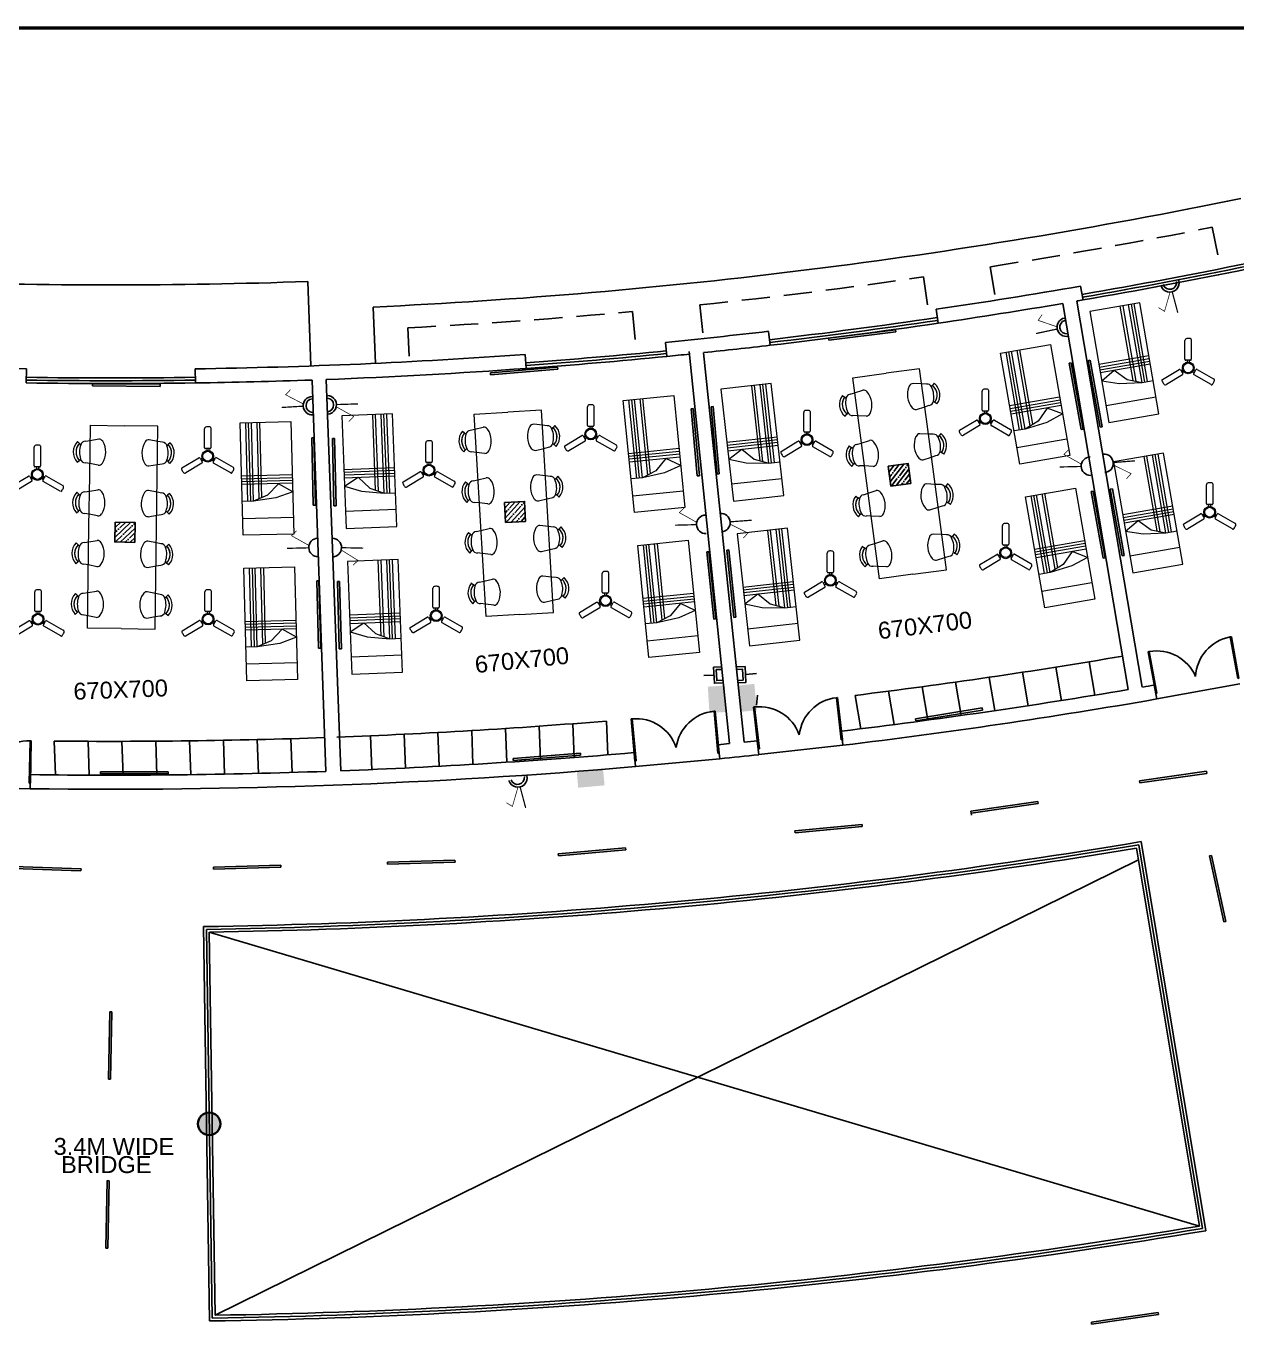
# Model space of a CAD drawing. Header units: inches. Extents: x -221585 to 401252, y -284294 to 332380.
# Drawn here: x 135218 to 137367, y 53758 to 56083 of the extents above; entities that cross this region are included whole.
import ezdxf
from ezdxf.enums import TextEntityAlignment as Align

# ---------------------------------------------------------------- set-up
doc = ezdxf.new("R2010")
doc.units = ezdxf.units.IN
doc.header["$MEASUREMENT"] = 0
doc.linetypes.add('HIDDEN', pattern=[0.375, 0.25, -0.125])
doc.linetypes.add('HIDDEN2', pattern=[0.1875, 0.125, -0.0625])
for name, color, linetype in [('A-TEXT', 3, 'Continuous'), ('A_dimension_100', 233, 'Continuous'), ('E-LIGHT', 7, 'Continuous'), ('Power', 7, 'Continuous'), ('UPS', 7, 'Continuous')]:
    doc.layers.add(name, color=color, linetype=linetype)
for name, color, linetype, lineweight in [('ceilingfan', 1, 'Continuous', 15), ('column fa 25', 3, 'Continuous', 35), ('FURN', 56, 'Continuous', 0), ('text', 72, 'HIDDEN2', 5)]:
    doc.layers.add(name, color=color, linetype=linetype, lineweight=lineweight)
doc.styles.add('DIM', font='arial.ttf')
doc.styles.get("Standard").update_dxf_attribs({"font": 'arial.ttf'})

# ---------------------------------------------------------------- blocks, each defined once
blk = doc.blocks.new('d2')
at = {"color": 1, "ltscale": 8}
for p, q in [((-332.772, -186.458, 9945.752), (-332.753, -186.454, 9945.752)), ((-332.628, -187.194, 9945.752), (-332.772, -186.458, 9945.752)), ((-332.609, -187.19, 9945.752), (-332.753, -186.454, 9945.752)), ((-332.753, -186.454, 9945.752), (-332.753, -186.454, 9945.732)), ((-332.753, -186.454, 9945.732), (-332.753, -186.454, 9945.732)), ((-334.226, -186.743, 9945.752), (-334.206, -186.739, 9945.752)), ((-334.082, -187.479, 9945.752), (-334.226, -186.743, 9945.752)), ((-334.062, -187.475, 9945.752), (-334.206, -186.739, 9945.752)), ((-334.063, -187.577, 9945.752), (-332.589, -187.288, 9945.752)), ((-332.628, -187.194, 9945.752), (-332.609, -187.19, 9945.752)), ((-334.082, -187.479, 9945.752), (-334.062, -187.475, 9945.752))]:
    blk.add_line(p, q, dxfattribs=at)
for centre, start, end in [((-332.628, -187.194, 9945.752), 101.092, 178.0402), ((-334.062, -187.475, 9945.752), 24.1438, 101.092)]:
    blk.add_arc(centre, 0.75, start, end, dxfattribs=at)
blk = doc.blocks.new('FREGTET')
at = {"layer": 'FURN', "color": 8}
for p, q in [((-154.994, 109.041, -2766.571), (-155.133, 108.458, -2766.571)), ((-154.118, 108.833, -2766.571), (-154.994, 109.041, -2766.571)), ((-154.698, 109.057, -2766.571), (-154.732, 108.979, -2766.571)), ((-154.698, 109.057, -2766.571), (-154.732, 108.979, -2766.571)), ((-154.66, 109.191, -2766.571), (-154.635, 109.149, -2766.571)), ((-154.66, 109.191, -2766.571), (-154.635, 109.149, -2766.571)), ((-154.617, 109.122, -2766.571), (-154.635, 109.149, -2766.571)), ((-154.617, 109.122, -2766.571), (-154.635, 109.149, -2766.571)), ((-154.369, 109.063, -2766.571), (-154.341, 109.079, -2766.571)), ((-154.369, 109.063, -2766.571), (-154.341, 109.079, -2766.571)), ((-154.3, 109.105, -2766.571), (-154.341, 109.079, -2766.571)), ((-154.3, 109.105, -2766.571), (-154.341, 109.079, -2766.571)), ((-154.732, 108.979, -2766.571), (-154.793, 108.838, -2766.571)), ((-154.34, 108.731, -2766.571), (-154.331, 108.884, -2766.571)), ((-154.331, 108.884, -2766.571), (-154.327, 108.968, -2766.571)), ((-154.331, 108.884, -2766.571), (-154.327, 108.968, -2766.571)), ((-153.243, 108.625, -2766.571), (-154.118, 108.833, -2766.571)), ((-153.822, 108.848, -2766.571), (-153.856, 108.771, -2766.571)), ((-153.822, 108.848, -2766.571), (-153.856, 108.771, -2766.571)), ((-153.784, 108.982, -2766.571), (-153.76, 108.941, -2766.571)), ((-153.784, 108.982, -2766.571), (-153.76, 108.941, -2766.571)), ((-153.742, 108.914, -2766.571), (-153.76, 108.941, -2766.571)), ((-153.742, 108.914, -2766.571), (-153.76, 108.941, -2766.571)), ((-153.493, 108.854, -2766.571), (-153.465, 108.871, -2766.571)), ((-153.493, 108.854, -2766.571), (-153.465, 108.871, -2766.571)), ((-153.425, 108.897, -2766.571), (-153.465, 108.871, -2766.571)), ((-153.425, 108.897, -2766.571), (-153.465, 108.871, -2766.571)), ((-153.856, 108.771, -2766.571), (-153.917, 108.63, -2766.571)), ((-153.464, 108.523, -2766.571), (-153.456, 108.676, -2766.571)), ((-153.456, 108.676, -2766.571), (-153.451, 108.76, -2766.571)), ((-153.456, 108.676, -2766.571), (-153.451, 108.76, -2766.571)), ((-152.367, 108.417, -2766.571), (-153.243, 108.625, -2766.571)), ((-152.98, 108.563, -2766.571), (-153.042, 108.422, -2766.571)), ((-152.946, 108.64, -2766.571), (-152.98, 108.563, -2766.571)), ((-152.946, 108.64, -2766.571), (-152.98, 108.563, -2766.571)), ((-152.908, 108.774, -2766.571), (-152.884, 108.732, -2766.571)), ((-152.908, 108.774, -2766.571), (-152.884, 108.732, -2766.571)), ((-152.866, 108.705, -2766.571), (-152.884, 108.732, -2766.571)), ((-152.866, 108.705, -2766.571), (-152.884, 108.732, -2766.571)), ((-152.618, 108.646, -2766.571), (-152.59, 108.663, -2766.571)), ((-152.618, 108.646, -2766.571), (-152.59, 108.663, -2766.571)), ((-152.549, 108.689, -2766.571), (-152.59, 108.663, -2766.571)), ((-152.549, 108.689, -2766.571), (-152.59, 108.663, -2766.571)), ((-152.58, 108.468, -2766.571), (-152.576, 108.552, -2766.571)), ((-152.58, 108.468, -2766.571), (-152.576, 108.552, -2766.571)), ((-152.033, 108.566, -2766.571), (-152.008, 108.524, -2766.571)), ((-152.033, 108.566, -2766.571), (-152.008, 108.524, -2766.571)), ((-155.271, 107.874, -2766.571), (-155.133, 108.458, -2766.571)), ((-152.589, 108.314, -2766.571), (-152.58, 108.468, -2766.571)), ((-151.491, 108.209, -2766.571), (-152.367, 108.417, -2766.571)), ((-152.105, 108.355, -2766.571), (-152.166, 108.214, -2766.571)), ((-152.071, 108.432, -2766.571), (-152.105, 108.355, -2766.571)), ((-152.071, 108.432, -2766.571), (-152.105, 108.354, -2766.571)), ((-151.991, 108.497, -2766.571), (-152.008, 108.524, -2766.571)), ((-151.991, 108.497, -2766.571), (-152.008, 108.524, -2766.571)), ((-151.742, 108.438, -2766.571), (-151.714, 108.454, -2766.571)), ((-151.742, 108.438, -2766.571), (-151.714, 108.454, -2766.571)), ((-151.674, 108.481, -2766.571), (-151.714, 108.454, -2766.571)), ((-151.674, 108.481, -2766.571), (-151.714, 108.454, -2766.571)), ((-151.705, 108.259, -2766.571), (-151.7, 108.344, -2766.571)), ((-151.705, 108.259, -2766.571), (-151.7, 108.344, -2766.571)), ((-151.713, 108.106, -2766.571), (-151.705, 108.259, -2766.571)), ((-151.63, 107.625, -2766.571), (-151.491, 108.209, -2766.571)), ((-154.396, 107.666, -2766.571), (-155.271, 107.874, -2766.571)), ((-155.009, 107.811, -2766.571), (-155.001, 107.965, -2766.571)), ((-154.547, 107.857, -2766.571), (-154.609, 107.716, -2766.571)), ((-155.04, 107.59, -2766.571), (-154.999, 107.617, -2766.571)), ((-155.04, 107.59, -2766.571), (-154.999, 107.617, -2766.571)), ((-155.014, 107.727, -2766.571), (-155.009, 107.812, -2766.571)), ((-155.014, 107.727, -2766.571), (-155.009, 107.811, -2766.571)), ((-154.971, 107.633, -2766.571), (-154.999, 107.617, -2766.571)), ((-154.971, 107.633, -2766.571), (-154.999, 107.617, -2766.571)), ((-154.609, 107.716, -2766.571), (-154.643, 107.639, -2766.571)), ((-154.609, 107.716, -2766.571), (-154.643, 107.639, -2766.571)), ((-153.52, 107.458, -2766.571), (-154.396, 107.666, -2766.571)), ((-154.133, 107.603, -2766.571), (-154.125, 107.756, -2766.571)), ((-153.672, 107.649, -2766.571), (-153.733, 107.508, -2766.571)), ((-151.63, 107.625, -2766.571), (-151.769, 107.041, -2766.571)), ((-154.723, 107.574, -2766.571), (-154.705, 107.547, -2766.571)), ((-154.723, 107.574, -2766.571), (-154.705, 107.547, -2766.571)), ((-154.681, 107.505, -2766.571), (-154.705, 107.547, -2766.571)), ((-154.681, 107.505, -2766.571), (-154.705, 107.547, -2766.571)), ((-154.164, 107.382, -2766.571), (-154.124, 107.408, -2766.571)), ((-154.164, 107.382, -2766.571), (-154.124, 107.408, -2766.571)), ((-154.138, 107.519, -2766.571), (-154.133, 107.603, -2766.571)), ((-154.138, 107.519, -2766.571), (-154.133, 107.603, -2766.571)), ((-154.096, 107.425, -2766.571), (-154.124, 107.408, -2766.571)), ((-154.096, 107.425, -2766.571), (-154.124, 107.408, -2766.571)), ((-153.733, 107.508, -2766.571), (-153.767, 107.431, -2766.571)), ((-153.733, 107.508, -2766.571), (-153.767, 107.431, -2766.571)), ((-152.645, 107.249, -2766.571), (-153.52, 107.458, -2766.571)), ((-153.262, 107.311, -2766.571), (-153.258, 107.395, -2766.571)), ((-153.262, 107.311, -2766.571), (-153.258, 107.395, -2766.571)), ((-153.258, 107.395, -2766.571), (-153.249, 107.548, -2766.571)), ((-152.796, 107.441, -2766.571), (-152.858, 107.3, -2766.571)), ((-153.847, 107.366, -2766.571), (-153.83, 107.338, -2766.571)), ((-153.847, 107.366, -2766.571), (-153.83, 107.338, -2766.571)), ((-153.805, 107.297, -2766.571), (-153.83, 107.338, -2766.571)), ((-153.805, 107.297, -2766.571), (-153.83, 107.338, -2766.571)), ((-153.289, 107.174, -2766.571), (-153.248, 107.2, -2766.571)), ((-153.289, 107.174, -2766.571), (-153.248, 107.2, -2766.571)), ((-153.22, 107.216, -2766.571), (-153.248, 107.2, -2766.571)), ((-153.22, 107.216, -2766.571), (-153.248, 107.2, -2766.571)), ((-152.972, 107.157, -2766.571), (-152.954, 107.13, -2766.571)), ((-152.972, 107.157, -2766.571), (-152.954, 107.13, -2766.571)), ((-152.858, 107.3, -2766.571), (-152.892, 107.223, -2766.571)), ((-152.858, 107.3, -2766.571), (-152.892, 107.223, -2766.571)), ((-151.769, 107.041, -2766.571), (-152.645, 107.249, -2766.571)), ((-152.387, 107.103, -2766.571), (-152.382, 107.187, -2766.571)), ((-152.387, 107.103, -2766.571), (-152.382, 107.187, -2766.571)), ((-152.382, 107.187, -2766.571), (-152.374, 107.34, -2766.571)), ((-151.921, 107.233, -2766.571), (-151.982, 107.092, -2766.571)), ((-152.93, 107.089, -2766.571), (-152.954, 107.13, -2766.571)), ((-152.93, 107.089, -2766.571), (-152.954, 107.13, -2766.571)), ((-152.413, 106.966, -2766.571), (-152.373, 106.992, -2766.571)), ((-152.413, 106.966, -2766.571), (-152.373, 106.992, -2766.571)), ((-152.345, 107.008, -2766.571), (-152.373, 106.992, -2766.571)), ((-152.345, 107.008, -2766.571), (-152.373, 106.992, -2766.571)), ((-152.096, 106.949, -2766.571), (-152.078, 106.922, -2766.571)), ((-152.096, 106.949, -2766.571), (-152.078, 106.922, -2766.571)), ((-152.054, 106.88, -2766.571), (-152.078, 106.922, -2766.571)), ((-152.054, 106.88, -2766.571), (-152.078, 106.922, -2766.571)), ((-151.982, 107.092, -2766.571), (-152.016, 107.014, -2766.571)), ((-151.982, 107.092, -2766.571), (-152.016, 107.014, -2766.571))]:
    blk.add_line(p, q, dxfattribs=at)
for centre, radius, start, end in [((-154.615, 109.037, -2766.571), 0.0847, 91.5148, 166.6297), ((-154.615, 109.037, -2766.571), 0.0847, 91.5148, 166.6297), ((-154.525, 108.959, -2766.571), 0.268, 33.0269, 120.2325), ((-154.525, 108.959, -2766.571), 0.268, 33.0269, 120.2325), ((-154.525, 108.959, -2766.571), 0.219, 33.0269, 120.2325), ((-154.525, 108.959, -2766.571), 0.219, 46.2775, 120.2325), ((-154.576, 108.746, -2766.571), 0.378, 56.8909, 96.3685), ((-154.576, 108.746, -2766.571), 0.378, 56.8909, 96.3685), ((-154.409, 108.988, -2766.571), 0.0847, 346.6297, 61.7447), ((-154.409, 108.988, -2766.571), 0.0847, 346.6297, 61.7447), ((-153.649, 108.751, -2766.571), 0.268, 33.0269, 120.2325), ((-153.649, 108.751, -2766.571), 0.268, 33.0269, 120.2325), ((-154.711, 108.819, -2766.571), 0.0847, 166.6297, 224.3988), ((-154.711, 108.819, -2766.571), 0.0847, 166.6297, 224.3988), ((-153.74, 108.829, -2766.571), 0.0847, 91.5148, 166.6297), ((-153.74, 108.829, -2766.571), 0.0847, 91.5148, 166.6297), ((-153.649, 108.751, -2766.571), 0.219, 33.0269, 120.2325), ((-153.649, 108.751, -2766.571), 0.219, 46.2775, 120.2325), ((-153.7, 108.538, -2766.571), 0.378, 56.8909, 96.3685), ((-153.7, 108.538, -2766.571), 0.378, 56.8909, 96.3685), ((-153.534, 108.78, -2766.571), 0.0847, 346.6297, 61.7447), ((-153.534, 108.78, -2766.571), 0.0847, 346.6297, 61.7447), ((-152.774, 108.543, -2766.571), 0.268, 33.0269, 120.2325), ((-152.774, 108.543, -2766.571), 0.268, 33.0269, 120.2325), ((-154.512, 109.013, -2766.571), 0.363, 224.3988, 288.8607), ((-154.512, 109.013, -2766.571), 0.363, 224.3988, 288.8607), ((-154.422, 108.75, -2766.571), 0.0847, 288.8607, 346.6297), ((-154.422, 108.75, -2766.571), 0.0847, 288.8607, 346.6297), ((-153.835, 108.611, -2766.571), 0.0847, 166.6297, 224.3988), ((-153.835, 108.611, -2766.571), 0.0847, 166.6297, 224.3988), ((-153.636, 108.805, -2766.571), 0.363, 224.3988, 288.8607), ((-153.636, 108.805, -2766.571), 0.363, 224.3988, 288.8607), ((-152.864, 108.621, -2766.571), 0.0847, 91.5148, 166.6297), ((-152.864, 108.621, -2766.571), 0.0847, 91.5148, 166.6297), ((-152.774, 108.543, -2766.571), 0.219, 33.0269, 120.2325), ((-152.774, 108.543, -2766.571), 0.219, 46.2775, 120.2325), ((-152.824, 108.33, -2766.571), 0.378, 56.8909, 96.3685), ((-152.824, 108.33, -2766.571), 0.378, 56.8909, 96.3685), ((-152.658, 108.572, -2766.571), 0.0847, 346.6297, 61.7447), ((-152.658, 108.572, -2766.571), 0.0847, 346.6297, 61.7447), ((-151.898, 108.335, -2766.571), 0.268, 33.0269, 120.2325), ((-151.898, 108.335, -2766.571), 0.268, 33.0269, 120.2325), ((-151.898, 108.335, -2766.571), 0.219, 33.0269, 120.2325), ((-151.898, 108.335, -2766.571), 0.219, 46.2775, 120.2325), ((-153.547, 108.542, -2766.571), 0.0847, 288.8607, 346.6297), ((-153.547, 108.542, -2766.571), 0.0847, 288.8607, 346.6297), ((-152.959, 108.403, -2766.571), 0.0847, 166.6297, 224.3988), ((-152.959, 108.403, -2766.571), 0.0847, 166.6297, 224.3988), ((-152.761, 108.597, -2766.571), 0.363, 224.3988, 288.8607), ((-152.761, 108.597, -2766.571), 0.363, 224.3988, 288.8607), ((-152.671, 108.334, -2766.571), 0.0847, 288.8607, 346.6297), ((-152.671, 108.334, -2766.571), 0.0847, 288.8607, 346.6297), ((-151.988, 108.413, -2766.571), 0.0847, 91.5148, 166.6297), ((-151.988, 108.413, -2766.571), 0.0847, 91.5148, 166.6297), ((-151.949, 108.122, -2766.571), 0.378, 56.8909, 96.3685), ((-151.949, 108.122, -2766.571), 0.378, 56.8909, 96.3685), ((-151.782, 108.364, -2766.571), 0.0847, 346.6297, 61.7447), ((-151.782, 108.364, -2766.571), 0.0847, 346.6297, 61.7447), ((-152.084, 108.194, -2766.571), 0.0847, 166.6297, 224.3988), ((-152.084, 108.194, -2766.571), 0.0847, 166.6297, 224.3988), ((-151.885, 108.389, -2766.571), 0.363, 224.3988, 288.8607), ((-151.885, 108.389, -2766.571), 0.363, 224.3988, 288.8607), ((-151.795, 108.126, -2766.571), 0.0847, 288.8607, 346.6297), ((-151.795, 108.126, -2766.571), 0.0847, 288.8607, 346.6297), ((-154.918, 107.945, -2766.571), 0.0847, 108.8607, 166.6297), ((-154.918, 107.945, -2766.571), 0.0847, 108.8607, 166.6297), ((-154.828, 107.682, -2766.571), 0.363, 44.3988, 108.8607), ((-154.828, 107.682, -2766.571), 0.363, 44.3988, 108.8607), ((-154.63, 107.876, -2766.571), 0.0847, 346.6297, 44.3988), ((-154.63, 107.876, -2766.571), 0.0847, 346.6297, 44.3988), ((-154.931, 107.707, -2766.571), 0.0847, 166.6297, 241.7447), ((-154.931, 107.707, -2766.571), 0.0847, 166.6297, 241.7447), ((-154.816, 107.736, -2766.571), 0.219, 213.0269, 300.2325), ((-154.816, 107.736, -2766.571), 0.219, 213.0269, 286.9819), ((-154.765, 107.949, -2766.571), 0.378, 236.8909, 276.3685), ((-154.765, 107.949, -2766.571), 0.378, 236.8909, 276.3685), ((-154.725, 107.658, -2766.571), 0.0847, 271.5148, 346.6297), ((-154.725, 107.658, -2766.571), 0.0847, 271.5148, 346.6297), ((-154.043, 107.737, -2766.571), 0.0847, 108.8607, 166.6297), ((-154.043, 107.737, -2766.571), 0.0847, 108.8607, 166.6297), ((-153.953, 107.474, -2766.571), 0.363, 44.3988, 108.8607), ((-153.953, 107.474, -2766.571), 0.363, 44.3988, 108.8607), ((-153.754, 107.668, -2766.571), 0.0847, 346.6297, 44.3988), ((-153.754, 107.668, -2766.571), 0.0847, 346.6297, 44.3988), ((-153.077, 107.266, -2766.571), 0.363, 44.3988, 108.8607), ((-153.077, 107.266, -2766.571), 0.363, 44.3988, 108.8607), ((-154.816, 107.736, -2766.571), 0.268, 213.0269, 300.2325), ((-154.816, 107.736, -2766.571), 0.268, 213.0269, 300.2325), ((-154.056, 107.499, -2766.571), 0.0847, 166.6297, 241.7447), ((-154.056, 107.499, -2766.571), 0.0847, 166.6297, 241.7447), ((-153.94, 107.528, -2766.571), 0.219, 213.0269, 300.2325), ((-153.94, 107.528, -2766.571), 0.219, 213.0269, 286.9819), ((-153.889, 107.741, -2766.571), 0.378, 236.8909, 276.3685), ((-153.889, 107.741, -2766.571), 0.378, 236.8909, 276.3685), ((-153.85, 107.45, -2766.571), 0.0847, 271.5148, 346.6297), ((-153.85, 107.45, -2766.571), 0.0847, 271.5148, 346.6297), ((-153.167, 107.529, -2766.571), 0.0847, 108.8607, 166.6297), ((-153.167, 107.529, -2766.571), 0.0847, 108.8607, 166.6297), ((-152.879, 107.46, -2766.571), 0.0847, 346.6297, 44.3988), ((-152.879, 107.46, -2766.571), 0.0847, 346.6297, 44.3988), ((-152.291, 107.321, -2766.571), 0.0847, 108.8607, 166.6297), ((-152.291, 107.321, -2766.571), 0.0847, 108.8607, 166.6297), ((-152.202, 107.058, -2766.571), 0.363, 44.3988, 108.8607), ((-152.202, 107.058, -2766.571), 0.363, 44.3988, 108.8607), ((-153.94, 107.528, -2766.571), 0.268, 213.0269, 300.2325), ((-153.94, 107.528, -2766.571), 0.268, 213.0269, 300.2325), ((-153.064, 107.32, -2766.571), 0.268, 213.0269, 300.2325), ((-153.064, 107.32, -2766.571), 0.268, 213.0269, 300.2325), ((-153.18, 107.291, -2766.571), 0.0847, 166.6297, 241.7447), ((-153.18, 107.291, -2766.571), 0.0847, 166.6297, 241.7447), ((-153.064, 107.32, -2766.571), 0.219, 213.0269, 300.2325), ((-153.064, 107.32, -2766.571), 0.219, 213.0269, 286.9819), ((-153.014, 107.533, -2766.571), 0.378, 236.8909, 276.3685), ((-153.014, 107.533, -2766.571), 0.378, 236.8909, 276.3685), ((-152.974, 107.242, -2766.571), 0.0847, 271.5148, 346.6297), ((-152.974, 107.242, -2766.571), 0.0847, 271.5148, 346.6297), ((-152.003, 107.252, -2766.571), 0.0847, 346.6297, 44.3988), ((-152.003, 107.252, -2766.571), 0.0847, 346.6297, 44.3988), ((-152.189, 107.112, -2766.571), 0.268, 213.0269, 300.2325), ((-152.189, 107.112, -2766.571), 0.268, 213.0269, 300.2325), ((-152.304, 107.083, -2766.571), 0.0847, 166.6297, 241.7447), ((-152.304, 107.083, -2766.571), 0.0847, 166.6297, 241.7447), ((-152.189, 107.112, -2766.571), 0.219, 213.0269, 300.2325), ((-152.189, 107.112, -2766.571), 0.219, 213.0269, 286.9819), ((-152.138, 107.325, -2766.571), 0.378, 236.8909, 276.3685), ((-152.138, 107.325, -2766.571), 0.378, 236.8909, 276.3685), ((-152.098, 107.034, -2766.571), 0.0847, 271.5148, 346.6297), ((-152.098, 107.034, -2766.571), 0.0847, 271.5148, 346.6297)]:
    blk.add_arc(centre, radius, start, end, dxfattribs=at)
blk = doc.blocks.new('A$C25933C84')
at = {"color": 8, "linetype": 'Continuous'}
for p, q in [((0, 0.9), (2, 0.9)), ((0, 0), (0, 0.9)), ((0.3, 0.9), (0.3, 0)), ((0.6, 0.7), (0.6, 0.9)), ((0.65, 0.3), (0.6, 0.7)), ((0.7, 0.45), (0.6, 0.7)), ((2, 0.9), (2, 0)), ((0.75, 0), (0.65, 0.3)), ((0.9, 0.25), (0.7, 0.45)), ((0.75, 0), (0.9, 0.25)), ((2, 0), (0, 0))]:
    blk.add_line(p, q, dxfattribs=at)
at = {"color": 8}
for p, q in [((0.6, 0.8), (2, 0.8)), ((0.6, 0.75), (2, 0.75)), ((0.6, 0.7), (2, 0.7)), ((0.9, 0), (0.9, 0.9)), ((0.95, 0), (0.95, 0.9)), ((1, 0), (1, 0.9)), ((1.05, 0), (1.05, 0.9)), ((0.64, 0.6), (2, 0.6)), ((0.66, 0.55), (2, 0.55))]:
    blk.add_line(p, q, dxfattribs=at)
blk = doc.blocks.new('dffa')
at = {"layer": 'column fa 25', "ltscale": 10}
h = blk.add_hatch(color=3, dxfattribs=at)
h.set_gradient(color1=(141, 141, 141), color2=(145, 145, 145), one_color=1, tint=0.57, name='CYLINDER')
h.paths.add_polyline_path([(173919.9, 119465, 1), (173879.9, 119465, 1)])
at = {"layer": 'column fa 25', "color": 3, "ltscale": 10}
blk.add_circle((173899.9, 119465), 20, dxfattribs=at)
blk = doc.blocks.new('light')
at = {"color": 5}
for p, q in [((112625.2, 38871.2), (112742.5, 38895.9)), ((112743.3, 38892.3), (112625.9, 38867.6)), ((112742.5, 38895.9), (112743.3, 38892.3)), ((112625.9, 38867.6), (112625.2, 38871.2))]:
    blk.add_line(p, q, dxfattribs=at)
blk = doc.blocks.new('Fan')
at = {"color": 6}
for p, q in [((-5.8, 15.7), (-5.8, 48.4)), ((5.2, 50.1), (5.2, 15.7)), ((3.5, 14), (-4.1, 14)), ((-1.9, 14), (-1.9, 10.8)), ((1.5, 14), (1.5, 10.8)), ((-45.2, -19.5), (-15.9, -1.9)), ((-10.2, -11.4), (-38.2, -28.2)), ((-13.6, -2.5), (-9.7, -9)), ((-12.6, -4.2), (-9.9, -2.6)), ((-10.8, -7.1), (-8.1, -5.5)), ((10.3, -7.3), (7.6, -5.8)), ((12, -4.4), (9.3, -2.8)), ((9.4, -9.1), (13.2, -2.4)), ((39.7, -28.3), (10, -11.4)), ((15.5, -1.8), (43.8, -18))]:
    blk.add_line(p, q, dxfattribs=at)
for centre, radius in [((-0.2, 0.8), 10.2), ((-0.2, 0.9), 8.5)]:
    blk.add_circle(centre, radius, dxfattribs=at)
for centre, radius, start, end in [((-2.4, 48.4), 3.4, 92.735, 180), ((-0.2, 0.9), 51, 85.7207, 92.735), ((3.5, 50.1), 1.7, 0, 85.7207), ((-4.1, 15.7), 1.7, 180, 270), ((3.5, 15.7), 1.7, 270, 0), ((-44.4, -21), 1.7, 120.9808, 206.3239), ((-0.2, 0.9), 51, 206.3239, 213.3255), ((-15, -3.4), 1.7, 30.9808, 120.9808), ((-11.1, -9.9), 1.7, 300.9808, 30.9808), ((10.8, -9.9), 1.7, 150.2708, 240.2708), ((14.6, -3.3), 1.7, 60.2708, 150.2708), ((-0.2, 0.9), 51, 325.7165, 332.7215), ((42.1, -20.9), 3.4, 332.7215, 60.2708), ((-40, -25.3), 3.4, 213.3255, 300.9808), ((40.6, -26.9), 1.7, 240.2708, 325.7165)]:
    blk.add_arc(centre, radius, start, end, dxfattribs=at)
blk = doc.blocks.new('ups 6A')
at = {"layer": 'E-LIGHT', "color": 4}
for points, const_width in [([(5905667, -1658491), (5905670, -1658287)], 11.7), ([(5905692, -1658286), (5905785, -1658448), (5905831, -1658401)], 6.64)]:
    blk.add_lwpolyline(points, dxfattribs=dict(at, const_width=const_width))
blk.add_arc((5905672, -1658200), 87.4, 179.0102, 359.0102, dxfattribs=at)
blk = doc.blocks.new('16A')
at = {"layer": 'E-LIGHT', "color": 1}
for points, const_width in [([(5916857, -1642748), (5916861, -1642952)], 11.7), ([(5916882, -1642953), (5916975, -1642791), (5917021, -1642838)], 6.64)]:
    blk.add_lwpolyline(points, dxfattribs=dict(at, const_width=const_width))
for centre, radius, start, end in [((5916862, -1643039), 87.4, 0.9898, 180.9898), ((5916863, -1643043), 64.6, 4.2725, 175.7579)]:
    blk.add_arc(centre, radius, start, end, dxfattribs=at)

msp = doc.modelspace()

# ---------------------------------------------------------------- hatches: boundary and pattern name
at = {"ltscale": 10}
h = msp.add_hatch(dxfattribs=at)
h.set_pattern_fill('ANSI35', color=1, scale=50, angle=7.3371)
h.set_pattern_definition([(52.3370804, (6107.786, -145102.082), (-9.89523915, 7.63768565), []), (52.3370804, (6116.552, -145100.953), (-9.89523915, 7.63768565), [15.625, -3.125, 0, -3.125])])
h.paths.add_polyline_path([(136788.2, 55271.2), (136783.7, 55306.4), (136748.4, 55301.9), (136753, 55266.7)])
h = msp.add_hatch(dxfattribs=at)
h.set_pattern_fill('ANSI35', color=1, scale=50, angle=2.831)
h.set_pattern_definition([(47.83103, (-9914.35, -134283.254), (-9.26460344, 8.3914911), []), (47.83103, (-9905.521, -134282.818), (-9.26460344, 8.3914911), [15.625, -3.125, 0, -3.125])])
h.paths.add_polyline_path([(136104.3, 55203.9), (136102.6, 55239.3), (136067.1, 55237.6), (136068.9, 55202.1)])
h = msp.add_hatch(dxfattribs=at)
h.set_pattern_fill('ANSI35', color=1, scale=50, angle=-1.2366)
h.set_pattern_definition([(43.7633545, (-23681.469, -123485.403), (-8.6460176, 9.02753455), []), (43.7633545, (-23672.632, -123485.594), (-8.6460176, 9.02753455), [15.625, -3.125, 0, -3.125])])
h.paths.add_polyline_path([(135410.6, 55166.6), (135411.4, 55202.1), (135375.9, 55202.8), (135375.1, 55167.4)])

# ---------------------------------------------------------------- linework, layer by layer
at = {"color": 20, "linetype": 'HIDDEN', "ltscale": 200}
for p, q in [((137323.4, 55725.9, -0.4), (137337.1, 55657.2, 0)), ((136929.5, 55655.7, -0.4), (136938.9, 55596.5, 0)), ((136810.9, 55637.8, -0.4), (136819.5, 55578.4, 0)), ((136294.5, 55576.3, 0), (136300, 55516.6, 0)), ((136413.9, 55588.1, 0), (136420.2, 55528.4, 0)), ((135895.5, 55547.3, 0), (135898.6, 55487.4, 0))]:
    msp.add_line(p, q, dxfattribs=at)
at = {"color": 4, "ltscale": 10}
for p, q in [((135718.2, 55629.6, -1.3), (135723.5, 55479.7, 0)), ((137089.7, 55621.4, 0), (137094.2, 55596.8, 0)), ((136833.2, 55580.4, 0), (136836.8, 55555.6, 0)), ((137058.3, 55590.7, 0), (137174.4, 54905.4, 0)), ((137083, 55594.8, 0), (137199.1, 54909.6, 0)), ((136535.8, 55541.2, 0), (136538.7, 55516.4, 0)), ((136355.3, 55496.7, 0), (136352.8, 55521.6, 0)), ((136395.2, 55505.7, 0), (136466.3, 54809.4, 0)), ((136105.8, 55475.4, 0), (136104, 55500.3, 0)), ((136420.4, 55503.3, 0), (136492.4, 54812.1, 0)), ((135218.4, 55474.6, 0), (135218, 55449.6, 0)), ((135518.2, 55474.6, 0), (135518.6, 55449.6, 0)), ((135725.6, 55454.8, 0), (135750.1, 54760.2, 0)), ((135750.5, 55455.7, 0), (135776.4, 54761.2, 0)), ((137220.5, 54913.4, 0), (137224.8, 54888.7, 0)), ((136665.2, 54831.5, 0), (136667.8, 54806.7, 0)), ((136515.9, 54814.6, 0), (136518.6, 54789.8, 0)), ((136297, 54793.4, 0), (136299.5, 54768.6, 0)), ((136446.4, 54807.4, 0), (136449.1, 54782.5, 0)), ((135225.9, 54754.4, 0), (135225.2, 54729.4, 0))]:
    msp.add_line(p, q, dxfattribs=at)
at = {"color": 20, "ltscale": 10}
msp.add_line((135833.7, 55584.3, -0.5), (135838.3, 55484.4, 0), dxfattribs=at)
at = {"color": 8, "ltscale": 10}
for p, q in [((137105.2, 54954.7, 0), (137115.3, 54895.4, 0)), ((136927.3, 54927.1, 0), (136937.4, 54868, 0)), ((136986.7, 54936, 0), (136996.7, 54876.8, 0)), ((137046, 54945.2, 0), (137056.1, 54885.4, 0)), ((136749, 54902.5, 0), (136759, 54843.3, 0)), ((136808.5, 54910.4, 0), (136818.5, 54851.2, 0)), ((136867.9, 54918.6, 0), (136878, 54859.4, 0)), ((136689.4, 54895, 0), (136699.4, 54835.7, 0)), ((136008.9, 54832.6, 0), (136011.1, 54772.6, 0)), ((136068.8, 54836.3, 0), (136071, 54776.3, 0)), ((136128.7, 54840.4, 0), (136130.9, 54780.4, 0)), ((136188.6, 54844.8, 0), (136190.8, 54784.8, 0)), ((136248.4, 54849.5, 0), (136250.7, 54789.5, 0)), ((135267.9, 54813.9, 0), (135270.1, 54753.9, 0)), ((135328, 54813.5, 0), (135330.1, 54753.5, 0)), ((135388, 54813.5, 0), (135390.1, 54753.5, 0)), ((135448.1, 54813.8, 0), (135450.2, 54753.8, 0)), ((135508.1, 54814.4, 0), (135510.2, 54754.4, 0)), ((135568.1, 54815.3, 0), (135570.2, 54755.3, 0)), ((135628.1, 54816.6, 0), (135630.2, 54756.6, 0)), ((135688, 54818.2, 0), (135690.2, 54758.1, 0)), ((135829.1, 54823.3, 0), (135831.4, 54763.2, 0)), ((135889, 54826.1, 0), (135891.3, 54766.1, 0)), ((135949, 54829.2, 0), (135951.2, 54769.2, 0))]:
    msp.add_line(p, q, dxfattribs=at)
at = {"color": 5}
for p, q in [((137194.6, 54743.3, -2.2), (137313.3, 54760.3, -2.2)), ((137195.2, 54739.7, -2.2), (137194.6, 54743.3, -2.2)), ((137313.9, 54756.7, -2.2), (137195.2, 54739.7, -2.2)), ((137313.3, 54760.3, -2.2), (137313.9, 54756.7, -2.2)), ((136895.1, 54689.8, -2.2), (137013.8, 54706.8, -2.2)), ((137014.4, 54703.2, -2.2), (136895.7, 54686.2, -2.2)), ((137013.8, 54706.8, -2.2), (137014.4, 54703.2, -2.2)), ((136895.7, 54686.2, -2.2), (136895.1, 54689.8, -2.2)), ((136896, 54682.5, -2.2), (136895.5, 54686.2, -2.2)), ((136582.6, 54654.9, -2.2), (136702, 54665.8, -2.2)), ((136582.9, 54651.2, -2.2), (136582.6, 54654.9, -2.2)), ((136702.3, 54662.2, -2.2), (136582.9, 54651.2, -2.2)), ((136702, 54665.8, -2.2), (136702.3, 54662.2, -2.2)), ((136162.6, 54613.8, -2.2), (136282, 54624.8, -2.2)), ((136282, 54624.8, -2.2), (136282.4, 54621.1, -2.2)), ((135859.4, 54599.1, -0.4), (135979.2, 54602.9, -0.4)), ((135859.5, 54595.4, -0.4), (135859.4, 54599.1, -0.4)), ((135979.3, 54599.2, -0.4), (135859.5, 54595.4, -0.4)), ((135979.2, 54602.9, -0.4), (135979.3, 54599.2, -0.4)), ((136163, 54610.2, -2.2), (136162.6, 54613.8, -2.2)), ((136282.4, 54621.1, -2.2), (136163, 54610.2, -2.2)), ((137318.8, 54610.5, -0.4), (137322.4, 54611.2, -0.4)), ((137343.9, 54493.2, -0.4), (137318.8, 54610.5, -0.4)), ((137322.4, 54611.2, -0.4), (137347.5, 54494, -0.4)), ((135315.3, 54583.8, -0.4), (135195.5, 54587.6, -0.4)), ((135195.6, 54591.3, -0.4), (135315.5, 54587.4, -0.4)), ((135315.5, 54587.4, -0.4), (135315.3, 54583.8, -0.4)), ((135550.4, 54590.1, -0.4), (135670.2, 54593.9, -0.4)), ((135550.5, 54586.4, -0.4), (135550.4, 54590.1, -0.4)), ((135670.3, 54590.2, -0.4), (135550.5, 54586.4, -0.4)), ((135670.2, 54593.9, -0.4), (135670.3, 54590.2, -0.4)), ((137347.5, 54494, -0.4), (137343.9, 54493.2, -0.4)), ((135364, 54213.8, 0.4), (135366.4, 54333.7, 0.4)), ((135366.4, 54333.7, 0.4), (135370.1, 54333.6, 0.4)), ((135370.1, 54333.6, 0.4), (135367.7, 54213.8, 0.4)), ((135367.7, 54213.8, 0.4), (135364, 54213.8, 0.4)), ((135359.5, 53913.9, 0.4), (135362, 54033.8, 0.4)), ((135362, 54033.8, 0.4), (135365.6, 54033.7, 0.4)), ((135365.6, 54033.7, 0.4), (135363.2, 53913.8, 0.4)), ((135363.2, 53913.8, 0.4), (135359.5, 53913.9, 0.4)), ((137108.9, 53782.7, 0), (137227.5, 53799.7, 0)), ((137228.1, 53796.1, 0), (137109.4, 53779.1, 0)), ((137227.5, 53799.7, 0), (137228.1, 53796.1, 0)), ((137109.4, 53779.1, 0), (137108.9, 53782.7, 0))]:
    msp.add_line(p, q, dxfattribs=at)
at = {"color": 2, "ltscale": 8}
for p, q in [((137189, 54623.9, 0), (137300.6, 53953.2, 0)), ((137193.1, 54629.7, 0), (137306.4, 53949.1, 0)), ((137197.2, 54635.5, 0), (137312.1, 53945, 0)), ((137192.4, 54603.5, 0), (135553.2, 53794.9, 0.4)), ((135533, 54484.7, 0.4), (135543.4, 53784.8, 0.4)), ((135538.1, 54479.8, 0.4), (135548.3, 53789.8, 0.4)), ((135543.1, 54474.8, 0.4), (137300.6, 53953.2, 0)), ((135543.1, 54474.8, 0.4), (135553.2, 53794.9, 0.4))]:
    msp.add_line(p, q, dxfattribs=at)
at = {"color": 6, "const_width": 6.3}
msp.add_lwpolyline([(140179.2, 50278.4), (131563.9, 50278.4), (131563.9, 56079.6), (140179.2, 56079.6)], close=True, dxfattribs=at)
at = {"color": 1, "ltscale": 10, "elevation": 0.4}
for points in [[(136748.4, 55301.9), (136783.7, 55306.4), (136788.2, 55271.2), (136753, 55266.7)], [(136067.1, 55237.6), (136102.6, 55239.3), (136104.3, 55203.9), (136068.9, 55202.1)], [(135375.9, 55202.8), (135411.4, 55202.1), (135410.6, 55166.6), (135375.1, 55167.4)]]:
    msp.add_lwpolyline(points, close=True, dxfattribs=at)
at = {"color": 20, "ltscale": 10}
for centre, radius, start, end in [((135368.3, 65562, 0), 9988.5, 272.67048, 281.5864), ((135368.3, 65562, -0.4), 9938.5, 267.98125, 272.0176)]:
    msp.add_arc(centre, radius, start, end, dxfattribs=at)
at = {"color": 20, "linetype": 'HIDDEN', "ltscale": 200}
for start, end in [(278.95631, 281.24223), (275.98482, 278.27075), (273.01328, 275.29921)]:
    msp.add_arc((135368.3, 65562, -0.4), 10028.5, start, end, dxfattribs=at)
at = {"color": 1, "ltscale": 8}
for centre, radius, start, end in [((135368.3, 65562, 0), 10103.5, 279.82561, 281.52635), ((135368.3, 65562, 0), 10108.5, 279.82589, 281.52635), ((135368.3, 65562, 0), 10113.5, 279.82589, 281.52635), ((135361.5, 65611.5, 0), 10153.5, 276.65114, 278.34654), ((135361.5, 65611.5, 0), 10158.5, 276.65114, 278.34654), ((135361.5, 65611.5, 0), 10163.5, 276.65114, 278.34654), ((135364.8, 65611.8, 0), 10153.5, 274.18085, 275.59196), ((135364.8, 65611.8, 0), 10158.5, 274.18084, 275.5925), ((135364.8, 65611.8, 0), 10163.5, 274.18084, 275.5925), ((135368.3, 65612, 0), 10153.5, 269.15285, 270.84715), ((135368.3, 65612, 0), 10163.5, 269.15285, 270.84715), ((135368.3, 65612, 0), 10158.5, 269.15285, 270.84715)]:
    msp.add_arc(centre, radius, start, end, dxfattribs=at)
at = {"color": 4, "ltscale": 10}
for centre, radius, start, end in [((135368.3, 65562, 0), 10088.5, 278.34934, 279.8248), ((135368.3, 65562, 0), 10113.5, 278.34934, 279.61959), ((137115.1, 55423.7, 0), 174.4, 96.884, 100.6674), ((135368.3, 65562, 0), 10088.5, 275.60053, 276.64555), ((135368.3, 65562, 0), 10113.5, 275.97155, 276.64555), ((135368.3, 65562, 0), 10088.5, 266.86263, 269.14866), ((135368.3, 65562, 0), 10088.5, 270.85134, 274.18183), ((135368.3, 65562, 0), 10113.5, 275.60045, 275.83045), ((135368.3, 65562, 0), 10113.5, 272.16571, 274.18182), ((135368.3, 65562, 0), 10113.5, 270.85134, 272.02461), ((135368.3, 65562, 0), 10808.5, 276.89155, 279.61959), ((136919.3, 56614.7, 0), 1727.8, 279.3614, 280.0399), ((135368.1, 65563.6, 0), 10835.2, 276.88947, 279.86692), ((135368.3, 65562, 0), 10748.5, 274.92828, 274.92924), ((135368.3, 65562, 0), 10808.5, 275.72443, 275.83045), ((135378.9, 65542.2, 0), 10787.6, 275.92442, 276.051), ((135368.3, 65562, 0), 10808.5, 272.16389, 274.92924), ((126825.4, 146398.7, 0), 92120.3, 275.996537, 276.039999), ((135368.3, 65562, 0), 10833.5, 269.24313, 274.93091), ((135368.3, 65562, 0), 10808.5, 269.24532, 272.02461)]:
    msp.add_arc(centre, radius, start, end, dxfattribs=at)
at = {"color": 8, "ltscale": 10}
for start, end in [(277.06005, 279.61959), (272.13738, 274.69692), (269.46508, 272.02461)]:
    msp.add_arc((135368.3, 65562, 0), 10748.5, start, end, dxfattribs=at)
at = {"color": 2, "ltscale": 8}
for radius, start, end in [(11078.5, 270.85189, 279.50221), (11083.5, 270.87774, 279.47634), (11088.5, 270.90356, 279.45049), (11773.5, 270.87617, 279.47482), (11768.5, 270.90052, 279.45049), (11778.5, 270.85183, 279.49914)]:
    msp.add_arc((135368.3, 65562, 0), radius, start, end, dxfattribs=at)
at = {"color": 3, "ltscale": 10}
for points in [[(136430.9, 54863.8, 0), (136428, 54910.6, 0), (136460.9, 54865.7, 0), (136458, 54912.5, 0)], [(136510.5, 54915.5, 0), (136515.2, 54868.8, 0), (136480.6, 54912.4, 0), (136485.3, 54865.8, 0)], [(136244.7, 54735.4, 0.4), (136198, 54731.2, 0.4), (136242, 54765.3, 0.4), (136195.3, 54761.1, 0.4)]]:
    msp.add_solid(points, dxfattribs=at)
at = {"layer": 'A_dimension_100', "color": 3, "ltscale": 0.05}
msp.add_line((136494.8, 54932, 0.4), (136514.3, 54934, 0.4), dxfattribs=at)
at = {"layer": 'A_dimension_100', "color": 3, "ltscale": 0.05, "elevation": 0.4}
for points in [[(136439, 54931.1), (136420.9, 54930.2)], [(136454.2, 54917.3), (136439.7, 54916.6), (136438.3, 54945.1), (136452.8, 54945.8)], [(136454, 54921.8), (136444, 54921.3), (136443.1, 54940.8), (136453, 54941.3)], [(136479.6, 54945.6), (136494.1, 54946.2), (136495.4, 54917.8), (136481, 54917.1)], [(136479.9, 54941.1), (136489.8, 54941.5), (136490.7, 54922.1), (136480.7, 54921.6)], [(136514.2, 54877.6), (136516, 54895.6)]]:
    msp.add_lwpolyline(points, dxfattribs=at)

# ---------------------------------------------------------------- block references
for p, rotation in [((21223, 25968.9, 0.4), 355.3238176667963), ((19544.7, 30491.8, 0.4), 353.0588725732222), ((172569.7, -58372.5, 0.4), 88.28288626501283), ((172603.5, -58368.3, 0.4), 88.28288626501283), ((17025, 41379.7, 0.4), 347.7396590952717), ((161871.3, -61107.5, 0.4), 83.29814976160446), ((161906.7, -61104.2, 0.4), 83.29814976160446), ((153112.3, -62636.7, 0.4), 79.34864120058616), ((153149, -62638.1, 0.4), 79.34864120058616), ((172608.8, -58600.6, 0.4), 88.28288626501283), ((172642.6, -58596.4, 0.4), 88.28288626501283), ((163335.3, -61038.5, 0.4), 84.00540552616346), ((163370.7, -61035.3, 0.4), 84.00540552616346), ((153863.7, -62778.8, 0.4), 79.70946187669963), ((153900.4, -62780.1, 0.4), 79.70946187669963), ((22551.4, 21039, 0.4), 357.446211343597), ((19463.6, 30381.3, 0.4), 352.7767627998143), ((17119, 40035.4, 0.4), 348.0573817678067)]:
    msp.add_blockref('light', p, dxfattribs=dict(rotation=rotation))
at = {"extrusion": (-3.19e-14, -2.7e-15, -1), "xscale": -100.0000000000017, "yscale": 100, "zscale": -100.0000000000017, "rotation": 69.05481803915917}
msp.add_blockref('FREGTET', (-132161.1, 37101.6, -276657.1), dxfattribs=at)
at = {"extrusion": (-3.2e-14, -4e-16, -1), "xscale": -100.0000000000032, "yscale": 100, "zscale": -100.0000000000032, "rotation": 73.21984757952366}
msp.add_blockref('FREGTET', (-130167.6, 37414.1, -276657.1), dxfattribs=at)
at = {"extrusion": (-3.19e-14, 2e-15, -1), "xscale": -99.9999999999966, "yscale": 100, "zscale": -99.9999999999966, "rotation": 77.4396737831362}
msp.add_blockref('FREGTET', (-128179.4, 37873.1, -276657.1), dxfattribs=at)
at = {"color": 1, "yscale": 100, "zscale": 100}
for p, xscale, rotation in [((99427.5, 60207.1, -994575.2), -99.99999999999038, 21.37548583600941), ((99161.7, 62624.2, -994575.2), -99.99999999999741, 17.54073426057382), ((99102.9, 63332.2, -994575.2), -99.99999999998889, 16.41979895136624), ((99093.3, 67469.3, -994575.2), -100.0000000000052, 9.89218711048812)]:
    msp.add_blockref('d2', p, dxfattribs=dict(at, xscale=xscale, rotation=rotation))
at = {"layer": 'ceilingfan', "xscale": 1.02030405060046, "yscale": 1.02030405060046, "zscale": 1.02030405060046}
for p in [(137281, 55475.5, 0), (136920.9, 55385.5, 0.4), (136220.5, 55358.1, 0.4), (136604.3, 55348, 0.4), (135540.5, 55318.7, 0.4), (135933.2, 55293.9, 0.4), (135238.1, 55286.2, 0.4), (137319, 55219.3, 0.4), (136957, 55147.3, 0.4), (136645.9, 55098.4, 0.4), (136246.6, 55062.2, 0.4), (135946, 55035.7, 0.4), (135239.1, 55029.4, 0.4), (135541.2, 55029.7, 0.4)]:
    msp.add_blockref('Fan', p, dxfattribs=at)
at = {"layer": 'column fa 25', "color": 3}
msp.add_blockref('dffa', (-38357, -65330.2, 0.4), dxfattribs=at)
at = {"layer": 'FURN', "extrusion": (1.76e-14, 4.8e-15, -1), "xscale": 100.0000000000057, "yscale": 100.0000000000057, "zscale": -99.99999999999996, "rotation": 80.1918751797578}
for p in [(-137140, 55379.3, 0), (-137182.5, 55112.5, 0)]:
    msp.add_blockref('A$C25933C84', p, dxfattribs=at)
at = {"layer": 'FURN', "extrusion": (-1.83e-14, -1.4e-15, -1), "xscale": -100.0000000000016, "yscale": 100, "zscale": -100.0000000000016, "rotation": 260.1160564487324}
for p in [(-137070.5, 55320.7, 0), (-137114.9, 55066.1, 0)]:
    msp.add_blockref('A$C25933C84', p, dxfattribs=at)
at = {"layer": 'FURN', "extrusion": (1.79e-14, 3.7e-15, -1), "xscale": 99.99999999999918, "yscale": 99.99999999999918, "zscale": -99.99999999999996, "rotation": 83.63892835760034}
for p in [(-136473.4, 55239.9, 0), (-136502, 54983, 0)]:
    msp.add_blockref('A$C25933C84', p, dxfattribs=at)
at = {"layer": 'FURN', "extrusion": (-1.83e-14, -1e-16, -1), "xscale": -100.000000000007, "yscale": 100, "zscale": -100.000000000007, "rotation": 264.2810859890869}
for p in [(-136387.4, 55228.5, 0), (-136413.1, 54971.3, 0)]:
    msp.add_blockref('A$C25933C84', p, dxfattribs=at)
at = {"layer": 'FURN', "extrusion": (1.82e-14, 2.4e-15, -1), "xscale": 100.0000000000018, "yscale": 100.0000000000018, "zscale": -100, "rotation": 87.80395789795776}
for p in [(-135785.9, 55191.3, 0), (-135795.8, 54933, 0)]:
    msp.add_blockref('A$C25933C84', p, dxfattribs=at)
at = {"layer": 'FURN', "extrusion": (-1.83e-14, 1.3e-15, -1), "xscale": -99.99999999999834, "yscale": 100, "zscale": -99.99999999999834, "rotation": 268.5009121926942}
for p in [(-135693.1, 55181.5, 0), (-135699.8, 54923.2, 0)]:
    msp.add_blockref('A$C25933C84', p, dxfattribs=at)
at = {"layer": 'Power'}
for p, xscale, yscale, zscale, rotation in [((1294801.4, 20839.8, 0.4), 0.1885885860805314, 0.1885885860805314, 0.1885885860805314, 193.7979476710432), ((44292.7, -1098805.2, 0), 0.1885885860805314, 0.1885885860805314, 0.1885885860805314, 100.9245103478057), ((-127885.3, -1072264.6, 0), 0.1885885860805314, 0.1885885860805314, 0.1885885860805314, 92.36179691524458), ((432319.9, 1174869.2, 0.8), 0.1885885860805313, 0.1885885860805313, 0.1885885860805313, 270.6813376818909), ((1293643.8, 19961.1, 1.3), 0.1885885860805314, 0.1885885860805314, 0.1885885860805314, 193.7979476710432)]:
    msp.add_blockref('16A', p, dxfattribs=dict(at, xscale=xscale, yscale=yscale, zscale=zscale, rotation=rotation))
at = {"layer": 'UPS', "color": 3, "xscale": -0.1887460698150345, "zscale": 0.1887460698150344}
for p, yscale, rotation in [((461328.2, -1056152.5, 0.8), 0.1887460698150344, 270.5786965114104), ((-244060.9, 1148532.8, 0), 0.1887460698150343, 93.53920525713042), ((460645.4, -1056255.8, 0.8), 0.1887460698150344, 270.5786965114104), ((-244741, 1148427.5, 0), 0.1887460698150343, 93.53920525713042), ((459957.1, -1056296.9, 0.8), 0.1887460698150344, 270.5786965114104), ((-136869.9, 1180378.5, 0), 0.1887460698150343, 87.93606760077344)]:
    msp.add_blockref('ups 6A', p, dxfattribs=dict(at, yscale=yscale, rotation=rotation))

# ---------------------------------------------------------------- texts
at = {"layer": 'A-TEXT'}
for rotation, p in [(6.9719, (136813.4, 55019.6, 0)), (5.8135, (136098, 54958, 0)), (2.2139, (135385.7, 54905.4, 0))]:
    msp.add_text('670X700', height=30, rotation=rotation, dxfattribs=at).set_placement(p, align=Align.MIDDLE)
at = {"layer": 'text', "lineweight": -2, "ltscale": 2, "char_height": 30, "width": 355.22, "attachment_point": 7, "rotation": 359.9851, "style": 'DIM'}
for s, insert in [('{\\C3;3.4M WIDE }', (135266.7, 54079.2, 0.4)), ('{\\C3;BRIDGE}', (135279.9, 54046.9, 0.4))]:
    msp.add_mtext(s, dxfattribs=dict(at, insert=insert))

doc.saveas('drawing.dxf')
